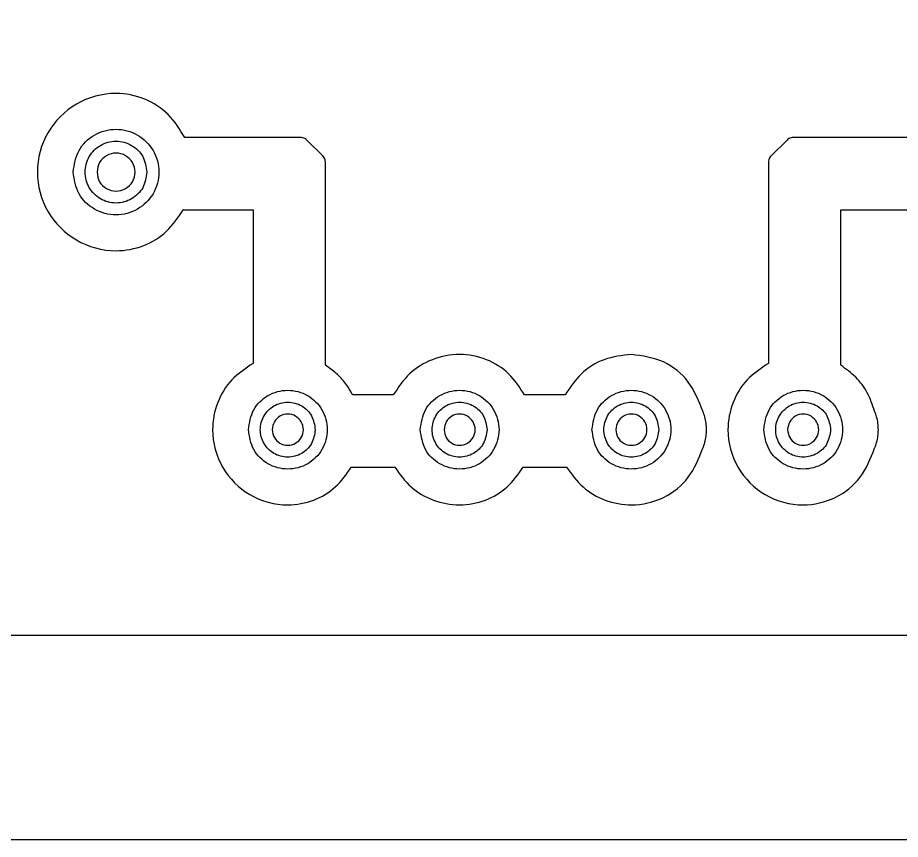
# Model space of a CAD drawing. Extents: x 3 to 107, y 3 to 87.
# Drawn here: x 31.52 to 44.57, y 2.94 to 15.09 of the extents above; entities that cross this region are included whole.
import ezdxf

# ---------------------------------------------------------------- set-up
doc = ezdxf.new("R2010")
doc.units = 0
doc.layers.add('ScottBernardi_VCdelay_PCB', color=7, linetype='CONTINUOUS')

msp = doc.modelspace()

# ---------------------------------------------------------------- linework, layer by layer
at = {"layer": 'ScottBernardi_VCdelay_PCB', "color": 7}
for points in [[(3.175, 2.94005), (107.362272, 2.94005), (107.362272, 86.901161), (3.175, 86.901161), (3.175, 2.94005), (3.175, 2.94005)], [(101.464533, 29.733169), (101.765453, 30.034089), (104.727375, 30.034089), (104.727375, 15.875), (70.379167, 15.875), (70.379167, 5.9563), (30.992939, 5.9563), (30.992939, 11.685058)], [(35.705344, 13.322653), (33.994372, 13.322653)], [(47.236944, 13.322653), (42.992322, 13.322653)], [(36.034486, 13.048544), (35.798831, 13.2842)], [(42.898836, 13.2842), (42.663181, 13.048544)], [(36.073292, 9.953272), (36.073292, 12.954706)], [(42.624375, 12.954706), (42.624375, 9.980436)], [(33.9725, 12.254089), (35.004375, 12.254089), (35.004375, 9.980436)], [(43.693292, 9.953272), (43.693292, 12.254089), (47.259875, 12.254089)], [(37.07765, 9.513006), (36.478633, 9.513006)], [(39.617297, 9.513006), (39.018633, 9.513006)], [(36.456056, 8.443736), (37.100228, 8.443736)], [(38.996056, 8.443736), (39.639875, 8.443736)]]:
    msp.add_lwpolyline(points, dxfattribs=at)
for points, knots in [([(33.994372, 13.322653), (33.920386, 13.442392), (33.772864, 13.681141), (33.405476, 13.916272), (32.91985, 14.012444), (32.368682, 13.862592), (31.924782, 13.41826), (31.759147, 12.80956), (31.924915, 12.200965), (32.368711, 11.756905), (32.914628, 11.608429), (33.389793, 11.699111), (33.7472, 11.917652), (33.897307, 12.141804), (33.9725, 12.254089)], [0, 0, 0, 0, 0.417972, 0.833401, 1.265329, 1.872834, 2.463138, 3.07105, 3.678332, 4.268562, 4.876081, 5.292393, 5.692498, 6.094098, 6.094098, 6.094098, 6.094098]), ([(32.344078, 12.809361), (32.361571, 12.6978), (32.396061, 12.477847), (32.648271, 12.235884), (32.977126, 12.145822), (33.309476, 12.235827), (33.551458, 12.477865), (33.641596, 12.809429), (33.551415, 13.141025), (33.309583, 13.383386), (32.977126, 13.473706), (32.648166, 13.383328), (32.396094, 13.141047), (32.361581, 12.920972), (32.344078, 12.809361)], [0, 0, 0, 0, 0.33094, 0.652484, 0.983488, 1.314644, 1.636132, 1.967052, 2.298148, 2.619876, 2.95108, 3.282133, 3.603916, 3.935033, 3.935033, 3.935033, 3.935033]), ([(35.798831, 13.2842), (35.79, 13.291682), (35.772443, 13.306558), (35.739868, 13.320003), (35.716903, 13.321766), (35.705344, 13.322653)], [0, 0, 0, 0, 0.034591, 0.068777, 0.103418, 0.103418, 0.103418, 0.103418]), ([(42.992322, 13.322653), (42.980818, 13.321757), (42.957884, 13.319971), (42.925307, 13.306562), (42.907693, 13.291682), (42.898836, 13.2842)], [0, 0, 0, 0, 0.034486, 0.068744, 0.103398, 0.103398, 0.103398, 0.103398]), ([(33.434867, 12.809361), (33.422322, 12.890056), (33.397618, 13.048976), (33.215578, 13.223968), (32.97813, 13.28872), (32.738213, 13.223911), (32.563492, 13.048997), (32.498611, 12.809517), (32.563563, 12.570114), (32.73828, 12.395499), (32.97813, 12.330711), (33.215513, 12.395442), (33.397533, 12.570132), (33.4223, 12.728834), (33.434867, 12.809361)], [0, 0, 0, 0, 0.239322, 0.471321, 0.710407, 0.949342, 1.181396, 1.420739, 1.659602, 1.891528, 2.130455, 2.369534, 2.601404, 2.840247, 2.840247, 2.840247, 2.840247]), ([(33.434867, 12.809361), (33.422322, 12.890056), (33.397618, 13.048976), (33.215578, 13.223968), (32.97813, 13.28872), (32.738213, 13.223911), (32.563492, 13.048997), (32.498611, 12.809517), (32.563563, 12.570114), (32.73828, 12.395499), (32.97813, 12.330711), (33.215513, 12.395442), (33.397533, 12.570132), (33.4223, 12.728834), (33.434867, 12.809361)], [0, 0, 0, 0, 0.239322, 0.471321, 0.710407, 0.949342, 1.181396, 1.420739, 1.659602, 1.891528, 2.130455, 2.369534, 2.601404, 2.840247, 2.840247, 2.840247, 2.840247]), ([(32.696856, 12.809361), (32.70459, 12.858913), (32.719828, 12.956541), (32.831599, 13.064018), (32.977408, 13.103968), (33.124755, 13.064018), (33.231996, 12.956543), (33.27193, 12.809517), (33.231924, 12.662568), (33.124688, 12.555392), (32.977408, 12.515463), (32.831664, 12.555392), (32.719913, 12.662567), (32.704612, 12.759977), (32.696856, 12.809361)], [0, 0, 0, 0, 0.146983, 0.289586, 0.436334, 0.583081, 0.725684, 0.872667, 1.019171, 1.161645, 1.308385, 1.455126, 1.597599, 1.744104, 1.744104, 1.744104, 1.744104]), ([(36.073292, 12.954706), (36.072398, 12.966317), (36.070619, 12.989421), (36.057181, 13.02222), (36.042068, 13.039749), (36.034486, 13.048544)], [0, 0, 0, 0, 0.034811, 0.069261, 0.103952, 0.103952, 0.103952, 0.103952]), ([(42.663181, 13.048544), (42.655598, 13.039749), (42.640486, 13.02222), (42.627048, 12.989421), (42.625269, 12.966317), (42.624375, 12.954706)], [0, 0, 0, 0, 0.03469, 0.06914, 0.103952, 0.103952, 0.103952, 0.103952]), ([(39.018633, 9.513006), (38.947143, 9.623531), (38.804475, 9.844099), (38.458729, 10.060269), (38.055917, 10.138492), (37.651493, 10.059807), (37.298254, 9.846023), (37.151145, 9.623951), (37.07765, 9.513006)], [0, 0, 0, 0, 0.391037, 0.780363, 1.185136, 1.594854, 1.990702, 2.385905, 2.385905, 2.385905, 2.385905]), ([(40.597667, 10.112022), (40.460639, 10.096744), (40.191275, 10.06671), (39.837928, 9.844361), (39.690797, 9.623391), (39.617297, 9.513006)], [0, 0, 0, 0, 0.409962, 0.805888, 1.201099, 1.201099, 1.201099, 1.201099]), ([(41.653883, 9.274881), (41.59434, 9.424923), (41.47625, 9.722497), (41.082733, 10.046197), (40.761203, 10.08983), (40.597667, 10.112022)], [0, 0, 0, 0, 0.479612, 0.951197, 1.439323, 1.439323, 1.439323, 1.439323]), ([(35.004375, 9.980436), (34.893459, 9.906867), (34.671451, 9.759613), (34.457754, 9.405883), (34.368146, 8.943528), (34.510806, 8.417237), (34.935235, 7.992973), (35.454356, 7.851728), (35.90273, 7.935418), (36.238801, 8.134722), (36.383604, 8.340683), (36.456056, 8.443736)], [0, 0, 0, 0, 0.39529, 0.791204, 1.201162, 1.782191, 2.346654, 2.927683, 3.316732, 3.690726, 4.065244, 4.065244, 4.065244, 4.065244]), ([(36.478633, 9.513006), (36.444402, 9.571574), (36.376292, 9.688108), (36.238807, 9.838688), (36.128434, 9.915098), (36.073292, 9.953272)], [0, 0, 0, 0, 0.2032, 0.404304, 0.60509, 0.60509, 0.60509, 0.60509]), ([(42.624375, 9.980436), (42.5134, 9.906794), (42.291361, 9.75945), (42.077708, 9.405705), (41.988173, 8.943447), (42.130771, 8.417226), (42.555367, 7.993014), (43.107367, 7.84247), (43.622452, 7.96324), (44.016197, 8.274769), (44.134309, 8.573981), (44.193883, 8.7249)], [0, 0, 0, 0, 0.395558, 0.791431, 1.201142, 1.782172, 2.346635, 2.927664, 3.415697, 3.887171, 4.366993, 4.366993, 4.366993, 4.366993]), ([(44.193883, 9.274881), (44.162135, 9.366963), (44.099212, 9.549462), (43.925008, 9.785496), (43.770409, 9.897434), (43.693292, 9.953272)], [0, 0, 0, 0, 0.291175, 0.57708, 0.861645, 0.861645, 0.861645, 0.861645]), ([(34.934878, 8.999714), (34.95094, 8.896995), (34.982596, 8.694561), (35.214618, 8.471835), (35.51713, 8.38907), (35.82283, 8.471835), (36.045471, 8.694558), (36.12837, 8.999704), (36.045392, 9.304843), (35.822904, 9.52774), (35.51713, 9.610809), (35.214545, 9.527739), (34.982671, 9.304846), (34.950962, 9.102399), (34.934878, 8.999714)], [0, 0, 0, 0, 0.304688, 0.600464, 0.90498, 1.209496, 1.505272, 1.80996, 2.114584, 2.410536, 2.715096, 3.019657, 3.315608, 3.620233, 3.620233, 3.620233, 3.620233]), ([(37.475231, 8.999714), (37.491292, 8.896998), (37.522942, 8.694592), (37.754809, 8.471878), (38.057209, 8.389061), (38.362831, 8.471843), (38.585471, 8.694556), (38.66837, 8.999704), (38.585392, 9.304845), (38.362904, 9.527732), (38.057208, 9.610818), (37.754737, 9.527695), (37.523017, 9.304814), (37.491313, 9.102395), (37.475231, 8.999714)], [0, 0, 0, 0, 0.304685, 0.600396, 0.904672, 1.209188, 1.504964, 1.809652, 2.114277, 2.410228, 2.714789, 3.01911, 3.314996, 3.619618, 3.619618, 3.619618, 3.619618]), ([(40.014878, 8.999714), (40.03094, 8.896995), (40.062596, 8.694561), (40.294618, 8.471835), (40.59713, 8.38907), (40.90283, 8.471835), (41.125471, 8.694558), (41.20837, 8.999704), (41.125392, 9.304843), (40.902904, 9.52774), (40.59713, 9.610809), (40.294545, 9.527739), (40.062671, 9.304846), (40.030962, 9.102399), (40.014878, 8.999714)], [0, 0, 0, 0, 0.304688, 0.600464, 0.90498, 1.209496, 1.505272, 1.80996, 2.114584, 2.410536, 2.715096, 3.019657, 3.315608, 3.620233, 3.620233, 3.620233, 3.620233]), ([(42.554878, 8.999714), (42.570941, 8.896994), (42.602596, 8.694559), (42.834616, 8.471842), (43.137087, 8.389057), (43.442722, 8.4719), (43.665373, 8.694536), (43.748419, 8.999704), (43.665294, 9.304864), (43.442795, 9.527675), (43.137086, 9.610822), (42.834543, 9.527732), (42.602672, 9.304847), (42.570962, 9.1024), (42.554878, 8.999714)], [0, 0, 0, 0, 0.304688, 0.600464, 0.90498, 1.209345, 1.505176, 1.809884, 2.11453, 2.410536, 2.714946, 3.019506, 3.315457, 3.620082, 3.620082, 3.620082, 3.620082]), ([(35.924067, 8.999714), (35.912865, 9.071309), (35.89078, 9.212473), (35.729145, 9.368024), (35.518041, 9.425968), (35.304714, 9.368025), (35.149616, 9.21247), (35.091832, 8.999704), (35.149537, 8.78693), (35.304787, 8.63155), (35.51804, 8.573911), (35.729073, 8.63155), (35.890855, 8.786933), (35.912887, 8.928085), (35.924067, 8.999714)], [0, 0, 0, 0, 0.212397, 0.418785, 0.631289, 0.843793, 1.050182, 1.262579, 1.475038, 1.681252, 1.893711, 2.106171, 2.312384, 2.524844, 2.524844, 2.524844, 2.524844]), ([(35.924067, 8.999714), (35.912865, 9.071309), (35.89078, 9.212473), (35.729145, 9.368024), (35.518041, 9.425968), (35.304714, 9.368025), (35.149616, 9.21247), (35.091832, 8.999704), (35.149537, 8.78693), (35.304787, 8.63155), (35.51804, 8.573911), (35.729073, 8.63155), (35.890855, 8.786933), (35.912887, 8.928085), (35.924067, 8.999714)], [0, 0, 0, 0, 0.212397, 0.418785, 0.631289, 0.843793, 1.050182, 1.262579, 1.475038, 1.681252, 1.893711, 2.106171, 2.312384, 2.524844, 2.524844, 2.524844, 2.524844]), ([(38.464067, 8.999714), (38.452866, 9.071309), (38.43078, 9.212473), (38.269144, 9.368023), (38.058074, 9.425964), (37.844799, 9.368045), (37.689861, 9.212417), (37.632234, 8.999704), (37.689782, 8.786984), (37.844872, 8.63153), (38.058074, 8.573915), (38.269072, 8.631551), (38.430855, 8.786933), (38.452887, 8.928085), (38.464067, 8.999714)], [0, 0, 0, 0, 0.212397, 0.418785, 0.631289, 0.843705, 1.049974, 1.262347, 1.474782, 1.680876, 1.893247, 2.105707, 2.31192, 2.524379, 2.524379, 2.524379, 2.524379]), ([(38.464067, 8.999714), (38.452866, 9.071309), (38.43078, 9.212473), (38.269144, 9.368023), (38.058074, 9.425964), (37.844799, 9.368045), (37.689861, 9.212417), (37.632234, 8.999704), (37.689782, 8.786984), (37.844872, 8.63153), (38.058074, 8.573915), (38.269072, 8.631551), (38.430855, 8.786933), (38.452887, 8.928085), (38.464067, 8.999714)], [0, 0, 0, 0, 0.212397, 0.418785, 0.631289, 0.843705, 1.049974, 1.262347, 1.474782, 1.680876, 1.893247, 2.105707, 2.31192, 2.524379, 2.524379, 2.524379, 2.524379]), ([(41.004067, 8.999714), (40.992894, 9.071305), (40.970865, 9.21245), (40.809255, 9.368095), (40.59804, 9.425942), (40.384607, 9.368096), (40.229516, 9.212447), (40.17188, 8.999704), (40.229437, 8.786954), (40.38468, 8.631479), (40.59804, 8.573937), (40.809182, 8.631478), (40.970941, 8.786957), (40.992915, 8.928089), (41.004067, 8.999714)], [0, 0, 0, 0, 0.212376, 0.41871, 0.631365, 0.84402, 1.050354, 1.26273, 1.475169, 1.681327, 1.893938, 2.106549, 2.312707, 2.525146, 2.525146, 2.525146, 2.525146]), ([(41.004067, 8.999714), (40.992894, 9.071305), (40.970865, 9.21245), (40.809255, 9.368095), (40.59804, 9.425942), (40.384607, 9.368096), (40.229516, 9.212447), (40.17188, 8.999704), (40.229437, 8.786954), (40.38468, 8.631479), (40.59804, 8.573937), (40.809182, 8.631478), (40.970941, 8.786957), (40.992915, 8.928089), (41.004067, 8.999714)], [0, 0, 0, 0, 0.212376, 0.41871, 0.631365, 0.84402, 1.050354, 1.26273, 1.475169, 1.681327, 1.893938, 2.106549, 2.312707, 2.525146, 2.525146, 2.525146, 2.525146]), ([(43.544067, 8.999714), (43.532865, 9.071309), (43.510779, 9.212475), (43.349147, 9.368017), (43.138084, 9.425982), (42.924823, 9.36796), (42.769714, 9.212492), (42.711783, 8.999704), (42.769636, 8.786909), (42.924896, 8.631615), (43.138084, 8.573897), (43.349075, 8.631557), (43.510855, 8.786932), (43.532886, 8.928084), (43.544067, 8.999714)], [0, 0, 0, 0, 0.212397, 0.418785, 0.631289, 0.843642, 1.050086, 1.262503, 1.474984, 1.681252, 1.893561, 2.10602, 2.312233, 2.524693, 2.524693, 2.524693, 2.524693]), ([(43.544067, 8.999714), (43.532865, 9.071309), (43.510779, 9.212475), (43.349147, 9.368017), (43.138084, 9.425982), (42.924823, 9.36796), (42.769714, 9.212492), (42.711783, 8.999704), (42.769636, 8.786909), (42.924896, 8.631615), (43.138084, 8.573897), (43.349075, 8.631557), (43.510855, 8.786932), (43.532886, 8.928084), (43.544067, 8.999714)], [0, 0, 0, 0, 0.212397, 0.418785, 0.631289, 0.843642, 1.050086, 1.262503, 1.474984, 1.681252, 1.893561, 2.10602, 2.312233, 2.524693, 2.524693, 2.524693, 2.524693]), ([(41.653883, 8.7249), (41.664863, 8.753595), (41.687041, 8.811553), (41.705242, 8.904253), (41.711839, 8.999613), (41.705238, 9.094983), (41.686941, 9.18776), (41.664854, 9.245969), (41.653883, 9.274881)], [0, 0, 0, 0, 0.09203, 0.185885, 0.282122, 0.37806, 0.471928, 0.564562, 0.564562, 0.564562, 0.564562]), ([(44.193883, 8.7249), (44.204789, 8.753654), (44.226797, 8.811683), (44.245176, 8.904318), (44.251874, 8.99964), (44.245164, 9.094993), (44.226735, 9.187721), (44.204783, 9.245963), (44.193883, 9.274881)], [0, 0, 0, 0, 0.092126, 0.18592, 0.282085, 0.378028, 0.471911, 0.564494, 0.564494, 0.564494, 0.564494]), ([(35.287303, 8.999714), (35.293663, 9.040289), (35.306202, 9.120286), (35.397878, 9.208309), (35.517377, 9.241124), (35.638098, 9.208274), (35.725909, 9.120251), (35.758717, 8.999748), (35.72593, 8.87926), (35.638045, 8.7914), (35.517377, 8.758707), (35.397931, 8.791364), (35.306186, 8.879228), (35.293658, 8.959164), (35.287303, 8.999714)], [0, 0, 0, 0, 0.120364, 0.23731, 0.357674, 0.477799, 0.594681, 0.715041, 0.835313, 0.952075, 1.072175, 1.192515, 1.309342, 1.429617, 1.429617, 1.429617, 1.429617]), ([(37.828008, 8.999714), (37.834338, 9.040278), (37.846809, 9.120201), (37.93815, 9.208286), (38.05749, 9.241129), (38.178098, 9.208265), (38.265909, 9.120254), (38.298717, 8.999748), (38.265931, 8.879258), (38.178045, 8.791409), (38.05749, 8.758702), (37.938203, 8.791387), (37.846793, 8.879312), (37.834333, 8.959175), (37.828008, 8.999714)], [0, 0, 0, 0, 0.120337, 0.237099, 0.357135, 0.477259, 0.594141, 0.714501, 0.834773, 0.951535, 1.071636, 1.191648, 1.308289, 1.428538, 1.428538, 1.428538, 1.428538]), ([(40.367656, 8.999714), (40.374014, 9.040285), (40.386548, 9.120254), (40.47807, 9.208265), (40.597455, 9.241133), (40.718099, 9.208266), (40.805908, 9.120253), (40.838717, 8.999748), (40.80593, 8.879258), (40.718046, 8.791408), (40.597455, 8.758697), (40.478122, 8.791407), (40.386532, 8.879259), (40.37401, 8.959168), (40.367656, 8.999714)], [0, 0, 0, 0, 0.12036, 0.237242, 0.357367, 0.477491, 0.594373, 0.714733, 0.835006, 0.951767, 1.071868, 1.191968, 1.30873, 1.429002, 1.429002, 1.429002, 1.429002]), ([(42.907656, 8.999714), (42.914014, 9.040284), (42.926548, 9.120253), (43.018072, 9.208272), (43.137499, 9.24112), (43.258208, 9.20833), (43.346007, 9.120232), (43.378669, 8.999748), (43.346029, 8.87928), (43.258155, 8.791343), (43.137499, 8.758711), (43.018124, 8.7914), (42.926532, 8.879261), (42.914009, 8.959168), (42.907656, 8.999714)], [0, 0, 0, 0, 0.12036, 0.237242, 0.357367, 0.477642, 0.594469, 0.714809, 0.83506, 0.951767, 1.072019, 1.192119, 1.308881, 1.429153, 1.429153, 1.429153, 1.429153]), ([(39.639875, 8.443736), (39.714527, 8.340289), (39.864095, 8.133029), (40.207256, 7.935835), (40.628816, 7.857123), (41.082816, 7.963249), (41.476293, 8.274706), (41.594347, 8.573974), (41.653883, 8.7249)], [0, 0, 0, 0, 0.37915, 0.759644, 1.153661, 1.64177, 2.113305, 2.593057, 2.593057, 2.593057, 2.593057]), ([(37.100228, 8.443736), (37.174881, 8.340294), (37.324437, 8.133062), (37.667401, 7.93584), (38.056009, 7.863379), (38.442937, 7.935421), (38.77875, 8.134721), (38.923587, 8.340683), (38.996056, 8.443736)], [0, 0, 0, 0, 0.379142, 0.759557, 1.15333, 1.542379, 1.916372, 2.290891, 2.290891, 2.290891, 2.290891])]:
    msp.add_open_spline(points, degree=3, knots=knots, dxfattribs=at)

doc.saveas('drawing.dxf')
